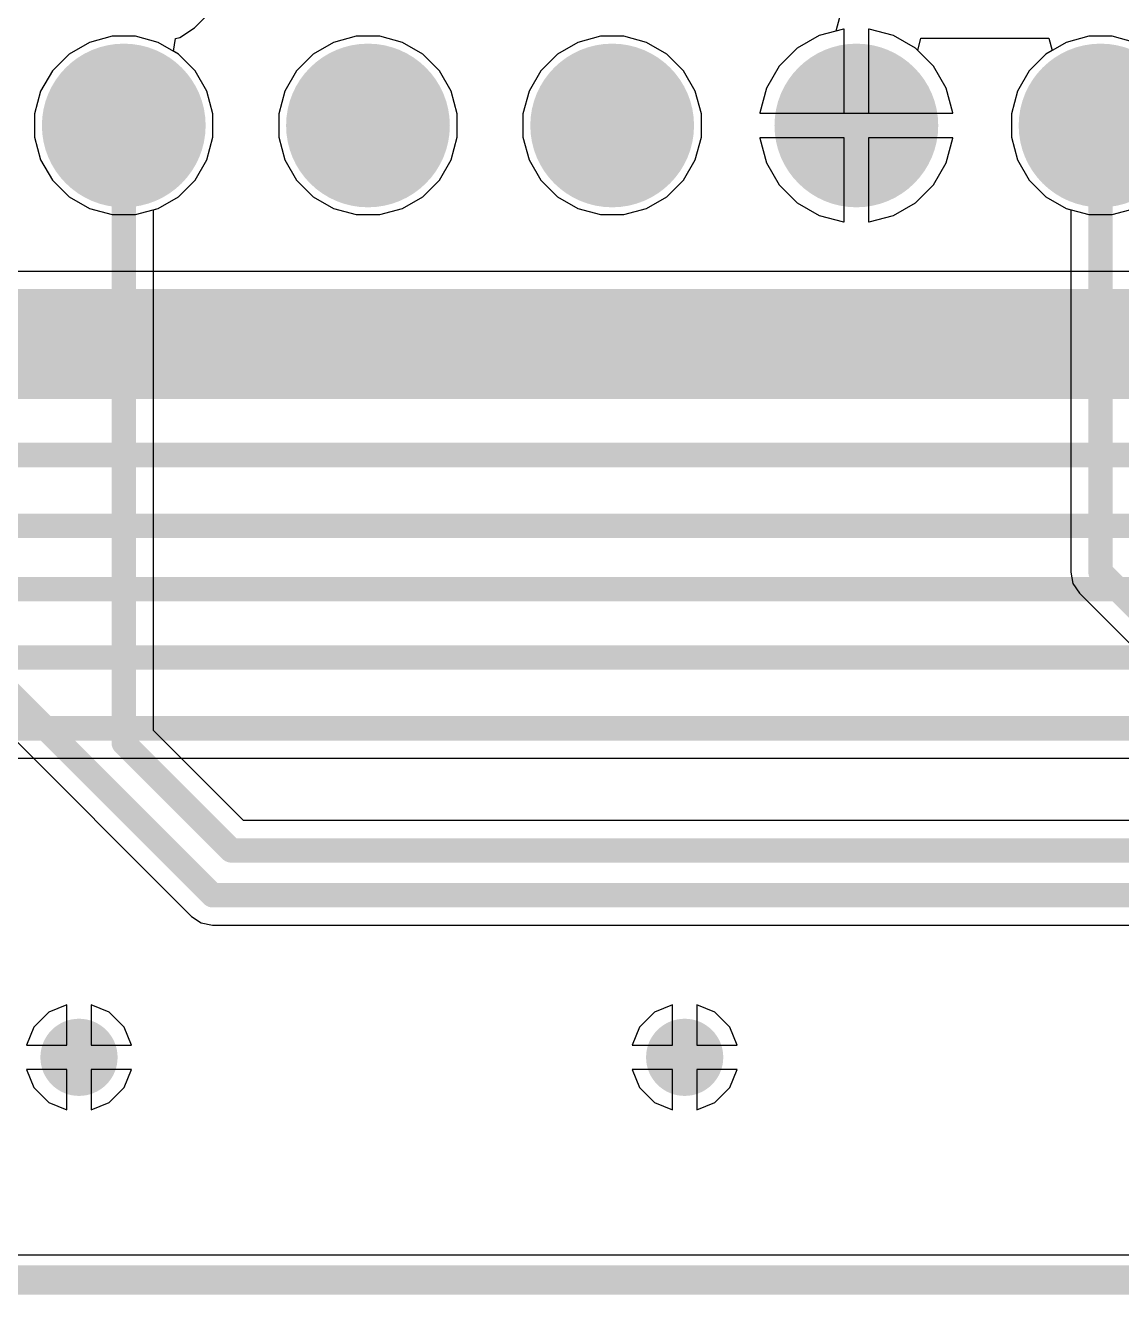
# Model space of a CAD drawing. Header units: millimetres. Extents: x -48 to 200, y -49 to 27.
# Drawn here: x 2.825 to 3.274, y -0.075 to 0.445 of the extents above; entities that cross this region are included whole.
import ezdxf

# ---------------------------------------------------------------- set-up
doc = ezdxf.new("R2010")
doc.units = ezdxf.units.MM
doc.header["$MEASUREMENT"] = 0
for name, color, linetype in [('BottomLayer', 5, 'Continuous'), ('BottomSolder', 6, 'Continuous'), ('Mechanical2', 216, 'Continuous'), ('MultiLayer', 9, 'Continuous'), ('PadHoleLayer', 156, 'Continuous'), ('TopLayer', 1, 'Continuous'), ('TopSolder', 216, 'Continuous'), ('ViaHoleLayer', 16, 'Continuous')]:
    doc.layers.add(name, color=color, linetype=linetype)

# ---------------------------------------------------------------- blocks, each defined once
blk = doc.blocks.new('HDR_1_9_F______R_A_B_18')
at = {"layer": 'BottomLayer'}
blk.add_hatch(color=5, dxfattribs=at).paths.add_polyline_path([(-0.02953, 0.02953), (0.02953, 0.02953), (0.02953, -0.02953), (-0.02953, -0.02953)])
h = blk.add_hatch(color=5, dxfattribs=at)
edge = h.paths.add_edge_path()
edge.add_arc((0.1, 0), 0.02953, 0, 360)
h = blk.add_hatch(color=5, dxfattribs=at)
edge = h.paths.add_edge_path()
edge.add_arc((0.2, 0), 0.02953, 0, 360)
h = blk.add_hatch(color=5, dxfattribs=at)
edge = h.paths.add_edge_path()
edge.add_arc((0.3, 0), 0.02953, 0, 360)
h = blk.add_hatch(color=5, dxfattribs=at)
edge = h.paths.add_edge_path()
edge.add_arc((0.4, 0), 0.02953, 0, 360)
h = blk.add_hatch(color=5, dxfattribs=at)
edge = h.paths.add_edge_path()
edge.add_arc((0.5, 0), 0.02953, 0, 360)
h = blk.add_hatch(color=5, dxfattribs=at)
edge = h.paths.add_edge_path()
edge.add_arc((0.6, 0), 0.02953, 0, 360)
h = blk.add_hatch(color=5, dxfattribs=at)
edge = h.paths.add_edge_path()
edge.add_arc((0.7, 0), 0.02953, 0, 360)
h = blk.add_hatch(color=5, dxfattribs=at)
edge = h.paths.add_edge_path()
edge.add_arc((0.8, 0), 0.02953, 0, 360)
at = {"layer": 'BottomSolder'}
blk.add_hatch(color=6, dxfattribs=at).paths.add_polyline_path([(-0.03353, 0.03353), (0.03353, 0.03353), (0.03353, -0.03353), (-0.03353, -0.03353)])
h = blk.add_hatch(color=6, dxfattribs=at)
edge = h.paths.add_edge_path()
edge.add_arc((0.1, 0), 0.03353, 0, 360)
h = blk.add_hatch(color=6, dxfattribs=at)
edge = h.paths.add_edge_path()
edge.add_arc((0.2, 0), 0.03353, 0, 360)
h = blk.add_hatch(color=6, dxfattribs=at)
edge = h.paths.add_edge_path()
edge.add_arc((0.3, 0), 0.03353, 0, 360)
h = blk.add_hatch(color=6, dxfattribs=at)
edge = h.paths.add_edge_path()
edge.add_arc((0.4, 0), 0.03353, 0, 360)
h = blk.add_hatch(color=6, dxfattribs=at)
edge = h.paths.add_edge_path()
edge.add_arc((0.5, 0), 0.03353, 0, 360)
h = blk.add_hatch(color=6, dxfattribs=at)
edge = h.paths.add_edge_path()
edge.add_arc((0.6, 0), 0.03353, 0, 360)
h = blk.add_hatch(color=6, dxfattribs=at)
edge = h.paths.add_edge_path()
edge.add_arc((0.7, 0), 0.03353, 0, 360)
h = blk.add_hatch(color=6, dxfattribs=at)
edge = h.paths.add_edge_path()
edge.add_arc((0.8, 0), 0.03353, 0, 360)
at = {"layer": 'MultiLayer'}
blk.add_hatch(color=9, dxfattribs=at).paths.add_polyline_path([(-0.02953, 0.02953), (0.02953, 0.02953), (0.02953, -0.02953), (-0.02953, -0.02953)])
h = blk.add_hatch(color=9, dxfattribs=at)
edge = h.paths.add_edge_path()
edge.add_arc((0.1, 0), 0.02953, 0, 360)
h = blk.add_hatch(color=9, dxfattribs=at)
edge = h.paths.add_edge_path()
edge.add_arc((0.2, 0), 0.02953, 0, 360)
h = blk.add_hatch(color=9, dxfattribs=at)
edge = h.paths.add_edge_path()
edge.add_arc((0.3, 0), 0.02953, 0, 360)
h = blk.add_hatch(color=9, dxfattribs=at)
edge = h.paths.add_edge_path()
edge.add_arc((0.4, 0), 0.02953, 0, 360)
h = blk.add_hatch(color=9, dxfattribs=at)
edge = h.paths.add_edge_path()
edge.add_arc((0.5, 0), 0.02953, 0, 360)
h = blk.add_hatch(color=9, dxfattribs=at)
edge = h.paths.add_edge_path()
edge.add_arc((0.6, 0), 0.02953, 0, 360)
h = blk.add_hatch(color=9, dxfattribs=at)
edge = h.paths.add_edge_path()
edge.add_arc((0.7, 0), 0.02953, 0, 360)
h = blk.add_hatch(color=9, dxfattribs=at)
edge = h.paths.add_edge_path()
edge.add_arc((0.8, 0), 0.02953, 0, 360)
at = {"layer": 'PadHoleLayer'}
h = blk.add_hatch(color=156, dxfattribs=at)
edge = h.paths.add_edge_path()
edge.add_arc((0, 0), 0.01772, 0, 360)
h = blk.add_hatch(color=156, dxfattribs=at)
edge = h.paths.add_edge_path()
edge.add_arc((0.1, 0), 0.01772, 0, 360)
h = blk.add_hatch(color=156, dxfattribs=at)
edge = h.paths.add_edge_path()
edge.add_arc((0.2, 0), 0.01772, 0, 360)
h = blk.add_hatch(color=156, dxfattribs=at)
edge = h.paths.add_edge_path()
edge.add_arc((0.3, 0), 0.01772, 0, 360)
h = blk.add_hatch(color=156, dxfattribs=at)
edge = h.paths.add_edge_path()
edge.add_arc((0.4, 0), 0.01772, 0, 360)
h = blk.add_hatch(color=156, dxfattribs=at)
edge = h.paths.add_edge_path()
edge.add_arc((0.5, 0), 0.01772, 0, 360)
h = blk.add_hatch(color=156, dxfattribs=at)
edge = h.paths.add_edge_path()
edge.add_arc((0.6, 0), 0.01772, 0, 360)
h = blk.add_hatch(color=156, dxfattribs=at)
edge = h.paths.add_edge_path()
edge.add_arc((0.7, 0), 0.01772, 0, 360)
h = blk.add_hatch(color=156, dxfattribs=at)
edge = h.paths.add_edge_path()
edge.add_arc((0.8, 0), 0.01772, 0, 360)
at = {"layer": 'TopLayer'}
blk.add_hatch(color=1, dxfattribs=at).paths.add_polyline_path([(-0.02953, 0.02953), (0.02953, 0.02953), (0.02953, -0.02953), (-0.02953, -0.02953)])
h = blk.add_hatch(color=1, dxfattribs=at)
edge = h.paths.add_edge_path()
edge.add_arc((0.1, 0), 0.02953, 0, 360)
h = blk.add_hatch(color=1, dxfattribs=at)
edge = h.paths.add_edge_path()
edge.add_arc((0.2, 0), 0.02953, 0, 360)
h = blk.add_hatch(color=1, dxfattribs=at)
edge = h.paths.add_edge_path()
edge.add_arc((0.3, 0), 0.02953, 0, 360)
h = blk.add_hatch(color=1, dxfattribs=at)
edge = h.paths.add_edge_path()
edge.add_arc((0.4, 0), 0.02953, 0, 360)
h = blk.add_hatch(color=1, dxfattribs=at)
edge = h.paths.add_edge_path()
edge.add_arc((0.5, 0), 0.02953, 0, 360)
h = blk.add_hatch(color=1, dxfattribs=at)
edge = h.paths.add_edge_path()
edge.add_arc((0.6, 0), 0.02953, 0, 360)
h = blk.add_hatch(color=1, dxfattribs=at)
edge = h.paths.add_edge_path()
edge.add_arc((0.7, 0), 0.02953, 0, 360)
h = blk.add_hatch(color=1, dxfattribs=at)
edge = h.paths.add_edge_path()
edge.add_arc((0.8, 0), 0.02953, 0, 360)
at = {"layer": 'TopSolder'}
blk.add_hatch(color=216, dxfattribs=at).paths.add_polyline_path([(-0.03353, 0.03353), (0.03353, 0.03353), (0.03353, -0.03353), (-0.03353, -0.03353)])
h = blk.add_hatch(color=216, dxfattribs=at)
edge = h.paths.add_edge_path()
edge.add_arc((0.1, 0), 0.03353, 0, 360)
h = blk.add_hatch(color=216, dxfattribs=at)
edge = h.paths.add_edge_path()
edge.add_arc((0.2, 0), 0.03353, 0, 360)
h = blk.add_hatch(color=216, dxfattribs=at)
edge = h.paths.add_edge_path()
edge.add_arc((0.3, 0), 0.03353, 0, 360)
h = blk.add_hatch(color=216, dxfattribs=at)
edge = h.paths.add_edge_path()
edge.add_arc((0.4, 0), 0.03353, 0, 360)
h = blk.add_hatch(color=216, dxfattribs=at)
edge = h.paths.add_edge_path()
edge.add_arc((0.5, 0), 0.03353, 0, 360)
h = blk.add_hatch(color=216, dxfattribs=at)
edge = h.paths.add_edge_path()
edge.add_arc((0.6, 0), 0.03353, 0, 360)
h = blk.add_hatch(color=216, dxfattribs=at)
edge = h.paths.add_edge_path()
edge.add_arc((0.7, 0), 0.03353, 0, 360)
h = blk.add_hatch(color=216, dxfattribs=at)
edge = h.paths.add_edge_path()
edge.add_arc((0.8, 0), 0.03353, 0, 360)

msp = doc.modelspace()

# ---------------------------------------------------------------- hatches: boundary and pattern name
at = {"layer": 'BottomLayer'}
h = msp.add_hatch(color=5, dxfattribs=at)
edge = h.paths.add_edge_path()
edge.add_arc((2.84666, 0.02222), 0.01181, 0, 360)
h = msp.add_hatch(color=5, dxfattribs=at)
edge = h.paths.add_edge_path()
edge.add_arc((3.09469, 0.02222), 0.01181, 0, 360)
at = {"layer": 'BottomSolder'}
h = msp.add_hatch(color=6, dxfattribs=at)
edge = h.paths.add_edge_path()
edge.add_arc((2.84666, 0.02222), 0.01581, 0, 360)
h = msp.add_hatch(color=6, dxfattribs=at)
edge = h.paths.add_edge_path()
edge.add_arc((3.09469, 0.02222), 0.01581, 0, 360)
at = {"layer": 'TopLayer'}
msp.add_hatch(color=1, dxfattribs=at).paths.add_polyline_path([(2.541, 0.292), (3.693, 0.292), (3.693, 0.337), (2.541, 0.337)])
h = msp.add_hatch(color=1, dxfattribs=at)
edge = h.paths.add_edge_path()
edge.add_arc((2.84666, 0.02222), 0.01181, 0, 360)
h = msp.add_hatch(color=1, dxfattribs=at)
edge = h.paths.add_edge_path()
edge.add_arc((3.09469, 0.02222), 0.01181, 0, 360)
at = {"layer": 'TopSolder'}
h = msp.add_hatch(color=216, dxfattribs=at)
edge = h.paths.add_edge_path()
edge.add_arc((2.84666, 0.02222), 0.01581, 0, 360)
h = msp.add_hatch(color=216, dxfattribs=at)
edge = h.paths.add_edge_path()
edge.add_arc((3.09469, 0.02222), 0.01581, 0, 360)
at = {"layer": 'ViaHoleLayer'}
h = msp.add_hatch(color=16, dxfattribs=at)
edge = h.paths.add_edge_path()
edge.add_arc((2.84666, 0.02222), 0.00591, 0, 360)
h = msp.add_hatch(color=16, dxfattribs=at)
edge = h.paths.add_edge_path()
edge.add_arc((3.09469, 0.02222), 0.00591, 0, 360)

# ---------------------------------------------------------------- linework, layer by layer
at = {"layer": 'BottomLayer'}
for p, q in [((2.89398, 0.44402), (2.93782, 0.48786)), ((2.88802, 0.44004), (2.89398, 0.44402)), ((3.1598, 0.44353), (3.14974, 0.44083)), ((3.16, 0.44353), (3.1598, 0.44353)), ((3.16, 0.409), (3.16, 0.44353)), ((3.1702, 0.44353), (3.17, 0.44353)), ((3.17, 0.44353), (3.17, 0.409)), ((3.18026, 0.44083), (3.1702, 0.44353)), ((2.88537, 0.43442), (2.88624, 0.43969)), ((2.88624, 0.43969), (2.88802, 0.44004)), ((2.9509, 0.43804), (2.94257, 0.43323)), ((2.96019, 0.44053), (2.9509, 0.43804)), ((2.96981, 0.44053), (2.96019, 0.44053)), ((2.9791, 0.43804), (2.96981, 0.44053)), ((2.98743, 0.43323), (2.9791, 0.43804)), ((3.0509, 0.43804), (3.04257, 0.43323)), ((3.06019, 0.44053), (3.0509, 0.43804)), ((3.06981, 0.44053), (3.06019, 0.44053)), ((3.0791, 0.43804), (3.06981, 0.44053)), ((3.08743, 0.43323), (3.0791, 0.43804)), ((3.14974, 0.44083), (3.14073, 0.43563)), ((3.18927, 0.43563), (3.18026, 0.44083)), ((3.2509, 0.43804), (3.24257, 0.43323)), ((3.26019, 0.44053), (3.2509, 0.43804)), ((3.26981, 0.44053), (3.26019, 0.44053)), ((3.2791, 0.43804), (3.26981, 0.44053)), ((2.88743, 0.43323), (2.88537, 0.43442)), ((2.89423, 0.42643), (2.88743, 0.43323)), ((2.94257, 0.43323), (2.93577, 0.42643)), ((2.99423, 0.42643), (2.98743, 0.43323)), ((3.04257, 0.43323), (3.03577, 0.42643)), ((3.09423, 0.42643), (3.08743, 0.43323)), ((3.14073, 0.43563), (3.13337, 0.42827)), ((3.19663, 0.42827), (3.18927, 0.43563)), ((3.24257, 0.43323), (3.23577, 0.42643)), ((2.89904, 0.4181), (2.89423, 0.42643)), ((2.93577, 0.42643), (2.93096, 0.4181)), ((2.99904, 0.4181), (2.99423, 0.42643)), ((3.03577, 0.42643), (3.03096, 0.4181)), ((3.09904, 0.4181), (3.09423, 0.42643)), ((3.13337, 0.42827), (3.12817, 0.41926)), ((3.20183, 0.41926), (3.19663, 0.42827)), ((3.23577, 0.42643), (3.23096, 0.4181)), ((2.90153, 0.40881), (2.89904, 0.4181)), ((2.93096, 0.4181), (2.92847, 0.40881)), ((3.00153, 0.40881), (2.99904, 0.4181)), ((3.03096, 0.4181), (3.02847, 0.40881)), ((3.10153, 0.40881), (3.09904, 0.4181)), ((3.12817, 0.41926), (3.12547, 0.4092)), ((3.20453, 0.4092), (3.20183, 0.41926)), ((3.23096, 0.4181), (3.22847, 0.40881)), ((2.90153, 0.39919), (2.90153, 0.40881)), ((2.92847, 0.40881), (2.92847, 0.39919)), ((3.00153, 0.39919), (3.00153, 0.40881)), ((3.02847, 0.40881), (3.02847, 0.39919)), ((3.10153, 0.39919), (3.10153, 0.40881)), ((3.12547, 0.4092), (3.12547, 0.409)), ((3.12547, 0.409), (3.16, 0.409)), ((3.17, 0.409), (3.20453, 0.409)), ((3.20453, 0.409), (3.20453, 0.4092)), ((3.22847, 0.40881), (3.22847, 0.39919)), ((2.89904, 0.3899), (2.90153, 0.39919)), ((2.92847, 0.39919), (2.93096, 0.3899)), ((2.99904, 0.3899), (3.00153, 0.39919)), ((3.02847, 0.39919), (3.03096, 0.3899)), ((3.09904, 0.3899), (3.10153, 0.39919)), ((3.16, 0.399), (3.12547, 0.399)), ((3.12547, 0.399), (3.12547, 0.3988)), ((3.12547, 0.3988), (3.12817, 0.38874)), ((3.16, 0.36447), (3.16, 0.399)), ((3.20453, 0.399), (3.17, 0.399)), ((3.17, 0.399), (3.17, 0.36447)), ((3.20183, 0.38874), (3.20453, 0.3988)), ((3.20453, 0.3988), (3.20453, 0.399)), ((3.22847, 0.39919), (3.23096, 0.3899)), ((2.89423, 0.38157), (2.89904, 0.3899)), ((2.93096, 0.3899), (2.93577, 0.38157)), ((2.99423, 0.38157), (2.99904, 0.3899)), ((3.03096, 0.3899), (3.03577, 0.38157)), ((3.09423, 0.38157), (3.09904, 0.3899)), ((3.12817, 0.38874), (3.13337, 0.37973)), ((3.19663, 0.37973), (3.20183, 0.38874)), ((3.23096, 0.3899), (3.23577, 0.38157)), ((2.88743, 0.37477), (2.89423, 0.38157)), ((2.93577, 0.38157), (2.94257, 0.37477)), ((2.98743, 0.37477), (2.99423, 0.38157)), ((3.03577, 0.38157), (3.04257, 0.37477)), ((3.08743, 0.37477), (3.09423, 0.38157)), ((3.13337, 0.37973), (3.14073, 0.37237)), ((3.18927, 0.37237), (3.19663, 0.37973)), ((3.23577, 0.38157), (3.24257, 0.37477)), ((2.8791, 0.36996), (2.88743, 0.37477)), ((2.94257, 0.37477), (2.9509, 0.36996)), ((2.9791, 0.36996), (2.98743, 0.37477)), ((3.04257, 0.37477), (3.0509, 0.36996)), ((3.0791, 0.36996), (3.08743, 0.37477)), ((3.24257, 0.37477), (3.2509, 0.36996)), ((2.87724, 0.36946), (2.8791, 0.36996)), ((2.87724, 0.15607), (2.87724, 0.36946)), ((2.9509, 0.36996), (2.96019, 0.36747)), ((2.96981, 0.36747), (2.9791, 0.36996)), ((3.0509, 0.36996), (3.06019, 0.36747)), ((3.06981, 0.36747), (3.0791, 0.36996)), ((3.14073, 0.37237), (3.14974, 0.36717)), ((3.18026, 0.36717), (3.18927, 0.37237)), ((3.2509, 0.36996), (3.25276, 0.36946)), ((3.25276, 0.36946), (3.25276, 0.221)), ((2.96019, 0.36747), (2.96981, 0.36747)), ((3.06019, 0.36747), (3.06981, 0.36747)), ((3.14974, 0.36717), (3.1598, 0.36447)), ((3.1598, 0.36447), (3.16, 0.36447)), ((3.17, 0.36447), (3.1702, 0.36447)), ((3.1702, 0.36447), (3.18026, 0.36717)), ((3.25276, 0.221), (3.2537, 0.21632)), ((2.75635, 0.21635), (2.89273, 0.07996)), ((3.2537, 0.21632), (3.25635, 0.21235)), ((3.25635, 0.21235), (3.34484, 0.12385)), ((2.91407, 0.11923), (2.87724, 0.15607)), ((3.34293, 0.11923), (2.91407, 0.11923)), ((2.89273, 0.07996), (2.8967, 0.07731)), ((2.8967, 0.07731), (2.90138, 0.07638)), ((2.90138, 0.07638), (3.70153, 0.07638)), ((2.84166, 0.04376), (2.83431, 0.04071)), ((2.84166, 0.02722), (2.84166, 0.04376)), ((2.85902, 0.04071), (2.85166, 0.04376)), ((2.85166, 0.04376), (2.85166, 0.02722)), ((3.08969, 0.04376), (3.08234, 0.04071)), ((3.08969, 0.02722), (3.08969, 0.04376)), ((3.10705, 0.04071), (3.09969, 0.04376)), ((3.09969, 0.04376), (3.09969, 0.02722)), ((2.83431, 0.04071), (2.82817, 0.03458)), ((2.86515, 0.03458), (2.85902, 0.04071)), ((3.08234, 0.04071), (3.0762, 0.03458)), ((3.11318, 0.03458), (3.10705, 0.04071)), ((2.82817, 0.03458), (2.82512, 0.02722)), ((2.8682, 0.02722), (2.86515, 0.03458)), ((3.0762, 0.03458), (3.07316, 0.02722)), ((3.11623, 0.02722), (3.11318, 0.03458)), ((2.82512, 0.02722), (2.84166, 0.02722)), ((2.85166, 0.02722), (2.8682, 0.02722)), ((3.07316, 0.02722), (3.08969, 0.02722)), ((3.09969, 0.02722), (3.11623, 0.02722)), ((2.84166, 0.01722), (2.82512, 0.01722)), ((2.82512, 0.01722), (2.82817, 0.00987)), ((2.84166, 0.00068), (2.84166, 0.01722)), ((2.8682, 0.01722), (2.85166, 0.01722)), ((2.85166, 0.01722), (2.85166, 0.00068)), ((2.86515, 0.00987), (2.8682, 0.01722)), ((3.08969, 0.01722), (3.07316, 0.01722)), ((3.07316, 0.01722), (3.0762, 0.00987)), ((3.08969, 0.00068), (3.08969, 0.01722)), ((3.11623, 0.01722), (3.09969, 0.01722)), ((3.09969, 0.01722), (3.09969, 0.00068)), ((3.11318, 0.00987), (3.11623, 0.01722)), ((2.82817, 0.00987), (2.83431, 0.00373)), ((2.85902, 0.00373), (2.86515, 0.00987)), ((3.0762, 0.00987), (3.08234, 0.00373)), ((3.10705, 0.00373), (3.11318, 0.00987)), ((2.83431, 0.00373), (2.84166, 0.00068)), ((2.85166, 0.00068), (2.85902, 0.00373)), ((3.08234, 0.00373), (3.08969, 0.00068)), ((3.09969, 0.00068), (3.10705, 0.00373)), ((3.9228, -0.0588), (-0.0568, -0.0588))]:
    msp.add_line(p, q, dxfattribs=at)
at = {"layer": 'BottomLayer', "const_width": 0.01}
for points in [[(2.865, 0.151), (2.865, 0.404)], [(3.265, 0.221), (3.265, 0.404)], [(2.765, 0.225), (2.90138, 0.08862)], [(3.265, 0.221), (3.362, 0.124)], [(2.865, 0.151), (2.909, 0.107)], [(2.909, 0.107), (3.695, 0.107)], [(2.90138, 0.08862), (3.70153, 0.08862)]]:
    msp.add_lwpolyline(points, dxfattribs=at)
at = {"layer": 'BottomLayer', "const_width": 0.005}
for points in [[(2.8625, 0.404, 1), (2.8675, 0.404, 1)], [(3.2625, 0.404, 1), (3.2675, 0.404, 1)], [(3.2625, 0.221, 1), (3.2675, 0.221, 1)], [(3.2625, 0.221, 1), (3.2675, 0.221, 1)], [(2.8625, 0.151, 1), (2.8675, 0.151, 1)], [(2.8625, 0.151, 1), (2.8675, 0.151, 1)], [(2.9065, 0.107, 1), (2.9115, 0.107, 1)], [(2.9065, 0.107, 1), (2.9115, 0.107, 1)], [(2.89888, 0.08862, 1), (2.90388, 0.08862, 1)], [(2.89888, 0.08862, 1), (2.90388, 0.08862, 1)]]:
    msp.add_lwpolyline(points, format="xyb", close=True, dxfattribs=at)
at = {"layer": 'Mechanical2', "const_width": 0.012}
msp.add_lwpolyline([(-0.067, -0.069), (3.933, -0.069)], dxfattribs=at)
at = {"layer": 'TopLayer'}
for p, q in [((3.15806, 0.44824), (3.15656, 0.44266)), ((3.15656, 0.44266), (3.14974, 0.44083)), ((2.8509, 0.43804), (2.84257, 0.43323)), ((2.86019, 0.44053), (2.8509, 0.43804)), ((2.86981, 0.44053), (2.86019, 0.44053)), ((2.8791, 0.43804), (2.86981, 0.44053)), ((2.88743, 0.43323), (2.8791, 0.43804)), ((2.9509, 0.43804), (2.94257, 0.43323)), ((2.96019, 0.44053), (2.9509, 0.43804)), ((2.96981, 0.44053), (2.96019, 0.44053)), ((2.9791, 0.43804), (2.96981, 0.44053)), ((2.98743, 0.43323), (2.9791, 0.43804)), ((3.0509, 0.43804), (3.04257, 0.43323)), ((3.06019, 0.44053), (3.0509, 0.43804)), ((3.06981, 0.44053), (3.06019, 0.44053)), ((3.0791, 0.43804), (3.06981, 0.44053)), ((3.08743, 0.43323), (3.0791, 0.43804)), ((3.14974, 0.44083), (3.14073, 0.43563)), ((3.19016, 0.43475), (3.19141, 0.43975)), ((3.19141, 0.43975), (3.24386, 0.43975)), ((3.24386, 0.43975), (3.2452, 0.43475)), ((2.84257, 0.43323), (2.83577, 0.42643)), ((2.89423, 0.42643), (2.88743, 0.43323)), ((2.94257, 0.43323), (2.93577, 0.42643)), ((2.99423, 0.42643), (2.98743, 0.43323)), ((3.04257, 0.43323), (3.03577, 0.42643)), ((3.09423, 0.42643), (3.08743, 0.43323)), ((3.14073, 0.43563), (3.13337, 0.42827)), ((3.19663, 0.42827), (3.19016, 0.43475)), ((3.24257, 0.43323), (3.23577, 0.42643)), ((3.2452, 0.43475), (3.24257, 0.43323)), ((2.83577, 0.42643), (2.83096, 0.4181)), ((2.89904, 0.4181), (2.89423, 0.42643)), ((2.93577, 0.42643), (2.93096, 0.4181)), ((2.99904, 0.4181), (2.99423, 0.42643)), ((3.03577, 0.42643), (3.03096, 0.4181)), ((3.09904, 0.4181), (3.09423, 0.42643)), ((3.13337, 0.42827), (3.12817, 0.41926)), ((3.20183, 0.41926), (3.19663, 0.42827)), ((3.23577, 0.42643), (3.23096, 0.4181)), ((2.83096, 0.4181), (2.82847, 0.40881)), ((2.90153, 0.40881), (2.89904, 0.4181)), ((2.93096, 0.4181), (2.92847, 0.40881)), ((3.00153, 0.40881), (2.99904, 0.4181)), ((3.03096, 0.4181), (3.02847, 0.40881)), ((3.10153, 0.40881), (3.09904, 0.4181)), ((3.12817, 0.41926), (3.12547, 0.4092)), ((3.20453, 0.4092), (3.20183, 0.41926)), ((3.23096, 0.4181), (3.22847, 0.40881)), ((2.82847, 0.40881), (2.82847, 0.39919)), ((2.90153, 0.39919), (2.90153, 0.40881)), ((2.92847, 0.40881), (2.92847, 0.39919)), ((3.00153, 0.39919), (3.00153, 0.40881)), ((3.02847, 0.40881), (3.02847, 0.39919)), ((3.10153, 0.39919), (3.10153, 0.40881)), ((3.12547, 0.4092), (3.12547, 0.409)), ((3.12547, 0.409), (3.165, 0.409)), ((3.165, 0.409), (3.20453, 0.409)), ((3.20453, 0.409), (3.20453, 0.4092)), ((3.22847, 0.40881), (3.22847, 0.39919)), ((2.82847, 0.39919), (2.83096, 0.3899)), ((2.89904, 0.3899), (2.90153, 0.39919)), ((2.92847, 0.39919), (2.93096, 0.3899)), ((2.99904, 0.3899), (3.00153, 0.39919)), ((3.02847, 0.39919), (3.03096, 0.3899)), ((3.09904, 0.3899), (3.10153, 0.39919)), ((3.16, 0.399), (3.12547, 0.399)), ((3.12547, 0.399), (3.12547, 0.3988)), ((3.12547, 0.3988), (3.12817, 0.38874)), ((3.16, 0.36447), (3.16, 0.399)), ((3.20453, 0.399), (3.17, 0.399)), ((3.17, 0.399), (3.17, 0.36447)), ((3.20183, 0.38874), (3.20453, 0.3988)), ((3.20453, 0.3988), (3.20453, 0.399)), ((3.22847, 0.39919), (3.23096, 0.3899)), ((2.83096, 0.3899), (2.83577, 0.38157)), ((2.89423, 0.38157), (2.89904, 0.3899)), ((2.93096, 0.3899), (2.93577, 0.38157)), ((2.99423, 0.38157), (2.99904, 0.3899)), ((3.03096, 0.3899), (3.03577, 0.38157)), ((3.09423, 0.38157), (3.09904, 0.3899)), ((3.12817, 0.38874), (3.13337, 0.37973)), ((3.19663, 0.37973), (3.20183, 0.38874)), ((3.23096, 0.3899), (3.23577, 0.38157)), ((2.83577, 0.38157), (2.84257, 0.37477)), ((2.88743, 0.37477), (2.89423, 0.38157)), ((2.93577, 0.38157), (2.94257, 0.37477)), ((2.98743, 0.37477), (2.99423, 0.38157)), ((3.03577, 0.38157), (3.04257, 0.37477)), ((3.08743, 0.37477), (3.09423, 0.38157)), ((3.13337, 0.37973), (3.14073, 0.37237)), ((3.18927, 0.37237), (3.19663, 0.37973)), ((3.23577, 0.38157), (3.24257, 0.37477)), ((2.84257, 0.37477), (2.8509, 0.36996)), ((2.8791, 0.36996), (2.88743, 0.37477)), ((2.94257, 0.37477), (2.9509, 0.36996)), ((2.9791, 0.36996), (2.98743, 0.37477)), ((3.04257, 0.37477), (3.0509, 0.36996)), ((3.0791, 0.36996), (3.08743, 0.37477)), ((3.24257, 0.37477), (3.2509, 0.36996)), ((2.8509, 0.36996), (2.86019, 0.36747)), ((2.86981, 0.36747), (2.8791, 0.36996)), ((2.9509, 0.36996), (2.96019, 0.36747)), ((2.96981, 0.36747), (2.9791, 0.36996)), ((3.0509, 0.36996), (3.06019, 0.36747)), ((3.06981, 0.36747), (3.0791, 0.36996)), ((3.14073, 0.37237), (3.14974, 0.36717)), ((3.18026, 0.36717), (3.18927, 0.37237)), ((3.2509, 0.36996), (3.26019, 0.36747)), ((3.26981, 0.36747), (3.2791, 0.36996)), ((2.86019, 0.36747), (2.86981, 0.36747)), ((2.96019, 0.36747), (2.96981, 0.36747)), ((3.06019, 0.36747), (3.06981, 0.36747)), ((3.14974, 0.36717), (3.1598, 0.36447)), ((3.1598, 0.36447), (3.16, 0.36447)), ((3.17, 0.36447), (3.1702, 0.36447)), ((3.1702, 0.36447), (3.18026, 0.36717)), ((3.26019, 0.36747), (3.26981, 0.36747)), ((3.30195, 0.34414), (2.541, 0.34414)), ((1.562, 0.14477), (3.79863, 0.14477)), ((2.84166, 0.04376), (2.83431, 0.04071)), ((2.84166, 0.02722), (2.84166, 0.04376)), ((2.85902, 0.04071), (2.85166, 0.04376)), ((2.85166, 0.04376), (2.85166, 0.02722)), ((3.08969, 0.04376), (3.08234, 0.04071)), ((3.08969, 0.02722), (3.08969, 0.04376)), ((3.10705, 0.04071), (3.09969, 0.04376)), ((3.09969, 0.04376), (3.09969, 0.02722)), ((2.83431, 0.04071), (2.82817, 0.03458)), ((2.86515, 0.03458), (2.85902, 0.04071)), ((3.08234, 0.04071), (3.0762, 0.03458)), ((3.11318, 0.03458), (3.10705, 0.04071)), ((2.82817, 0.03458), (2.82512, 0.02722)), ((2.8682, 0.02722), (2.86515, 0.03458)), ((3.0762, 0.03458), (3.07316, 0.02722)), ((3.11623, 0.02722), (3.11318, 0.03458)), ((2.82512, 0.02722), (2.84166, 0.02722)), ((2.85166, 0.02722), (2.8682, 0.02722)), ((3.07316, 0.02722), (3.08969, 0.02722)), ((3.09969, 0.02722), (3.11623, 0.02722)), ((2.84166, 0.01722), (2.82512, 0.01722)), ((2.82512, 0.01722), (2.82817, 0.00987)), ((2.84166, 0.00068), (2.84166, 0.01722)), ((2.8682, 0.01722), (2.85166, 0.01722)), ((2.85166, 0.01722), (2.85166, 0.00068)), ((2.86515, 0.00987), (2.8682, 0.01722)), ((3.08969, 0.01722), (3.07316, 0.01722)), ((3.07316, 0.01722), (3.0762, 0.00987)), ((3.08969, 0.00068), (3.08969, 0.01722)), ((3.11623, 0.01722), (3.09969, 0.01722)), ((3.09969, 0.01722), (3.09969, 0.00068)), ((3.11318, 0.00987), (3.11623, 0.01722)), ((2.82817, 0.00987), (2.83431, 0.00373)), ((2.85902, 0.00373), (2.86515, 0.00987)), ((3.0762, 0.00987), (3.08234, 0.00373)), ((3.10705, 0.00373), (3.11318, 0.00987)), ((2.83431, 0.00373), (2.84166, 0.00068)), ((2.85166, 0.00068), (2.85902, 0.00373)), ((3.08234, 0.00373), (3.08969, 0.00068)), ((3.09969, 0.00068), (3.10705, 0.00373)), ((3.9228, -0.0588), (-0.0568, -0.0588))]:
    msp.add_line(p, q, dxfattribs=at)
at = {"layer": 'TopLayer', "const_width": 0.01}
for points in [[(2.64, 0.269), (3.817, 0.269)], [(2.595, 0.24), (3.82217, 0.24)], [(1.5601, 0.214), (3.865, 0.214)], [(1.559, 0.186), (3.839, 0.186)], [(1.562, 0.157), (3.813, 0.157)]]:
    msp.add_lwpolyline(points, dxfattribs=at)

# ---------------------------------------------------------------- block references
at = {"rotation": 180}
msp.add_blockref('HDR_1_9_F______R_A_B_18', (3.565, 0.404), dxfattribs=at)

doc.saveas('drawing.dxf')
